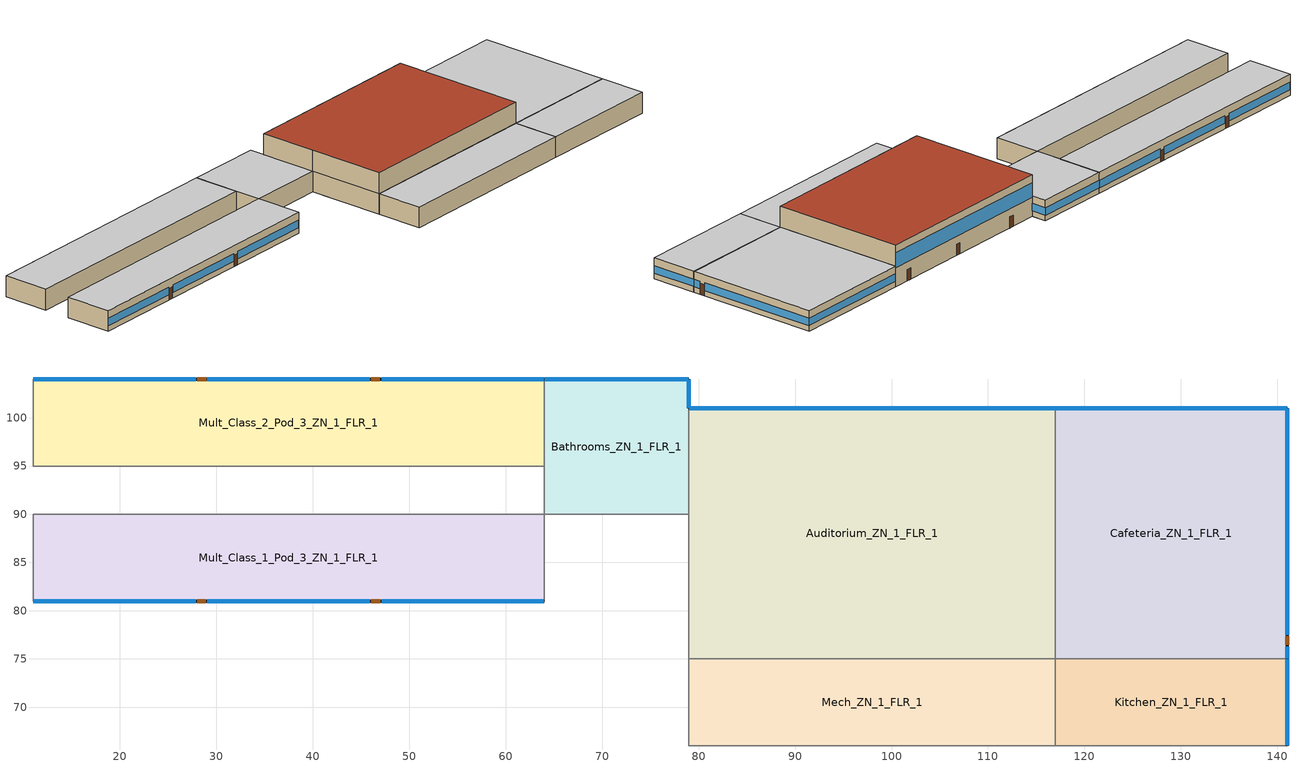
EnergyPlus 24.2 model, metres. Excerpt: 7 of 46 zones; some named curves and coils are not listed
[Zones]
Mult_Class_1_Pod_3_ZN_1_FLR_1
 floor ground (Mult_Class_1_Pod_3_ZN_1_FLR_1_Floor_Ffactor): 11,90 64,90 64,81 11,81 z0
 wall outside (nonres_ext_wall_grd): 11,81 64,81 z0:4
 wall to Main_Corridor_ZN_1_FLR_1 (int_wall): 64,81 64,90 z0:4
 wall to Corridor_Pod_3_ZN_1_FLR_1 (int_wall): 64,90 11,90 z0:4
 wall to Corner_Class_1_Pod_3_ZN_1_FLR_1 (int_wall): 11,90 11,81 z0:4
 window (NonresWindow_U_0.369_SHGC_0.357): 11.05,81 27.87,81 / 29.09,81 45.91,81 / 47.13,81 63.95,81 z1.03:2.5
 door (Swinging Door_con): 28.01,81 28.93,81 / 46.08,81 47,81 z0:2.13
 ceiling to Mult_Class_1_Pod_3_ZN_1_FLR_2 (int_slab_ceiling): 11,81 64,81 64,90 11,90 z4
Mult_Class_2_Pod_3_ZN_1_FLR_1
 floor ground (Mult_Class_2_Pod_3_ZN_1_FLR_1_Floor_Ffactor): 11,104 64,104 64,95 11,95 z0
 wall outside (nonres_ext_wall_grd): 64,104 11,104 z0:4
 wall to Corridor_Pod_3_ZN_1_FLR_1 (int_wall): 11,95 64,95 z0:4
 wall to Bathrooms_ZN_1_FLR_1 (int_wall): 64,95 64,104 z0:4
 wall to Corner_Class_2_Pod_3_ZN_1_FLR_1 (int_wall): 11,104 11,95 z0:4
 window (NonresWindow_U_0.369_SHGC_0.357): 63.95,104 47.13,104 / 27.87,104 11.05,104 / 45.91,104 29.09,104 z1.03:2.5
 door (Swinging Door_con): 46.96,104 46.05,104 / 28.94,104 28.02,104 z0:2.13
 ceiling to Mult_Class_2_Pod_3_ZN_1_FLR_2 (int_slab_ceiling): 11,95 64,95 64,104 11,104 z4
Bathrooms_ZN_1_FLR_1
 floor ground (Bathrooms_ZN_1_FLR_1_Floor_Ffactor): 64,104 79,104 79,90 64,90 z0
 wall outside (nonres_ext_wall_grd): 79,101 79,104 64,104 z0:4
 wall to Main_Corridor_ZN_1_FLR_1 (int_wall): 64,90 79,90 z0:4
 wall to Auditorium_ZN_1_FLR_1 (int_wall): 79,90 79,101 z0:4
 wall to Corridor_Pod_3_ZN_1_FLR_1 (int_wall): 64,95 64,90 z0:4
 window (NonresWindow_U_0.369_SHGC_0.357): 79,101.05 79,103.95 z1.1:2.55; 78.95,104 64.05,104 z1.1:2.51
 ceiling to Bathrooms_ZN_1_FLR_2 (int_slab_ceiling): 64,90 79,90 79,104 64,104 z4
Auditorium_ZN_1_FLR_1
 floor ground (Auditorium_ZN_1_FLR_1_Floor_Ffactor): 79,101 117,101 117,75 79,75 z0
 wall outside (nonres_ext_wall_grd): 117,101 79,101 z0:8
 wall to Mech_ZN_1_FLR_1 (int_wall): 79,75 117,75 z0:4
 wall to Cafeteria_ZN_1_FLR_1 (int_wall): 117,75 117,101 z0:4
 wall to Main_Corridor_ZN_1_FLR_1 (int_wall): 79,90 79,75 z0:4
 wall to Mech_ZN_1_FLR_2 (int_wall): 79,75 117,75 z4:8
 wall to LIBRARY_MEDIA_CENTER_ZN_1_FLR_2 (int_wall): 117,75 117,101 z4:8
 wall to Main_Corridor_ZN_1_FLR_2 (int_wall): 79,90 79,75 z4:8
 wall to Bathrooms_ZN_1_FLR_2 (int_wall): 79,101 79,90 z4:8
 window (NonresWindow_U_0.369_SHGC_0.357): 116.95,101 79.05,101 z3.7:6.5
 door (Swinging Door_con): 113.7,101 112.78,101 / 100,101 99.09,101 / 85.25,101 84.33,101 z0:2.13
 roof outside (nonres_roof): 79,75 117,75 117,101 79,101 z8
Kitchen_ZN_1_FLR_1
 floor ground (Kitchen_ZN_1_FLR_1_Floor_Ffactor): 117,75 141,75 141,66 117,66 z0
 wall outside (nonres_ext_wall_grd): 141,66 141,75 z0:4
 wall to Aux_Gym_ZN_1_FLR_1 (int_wall): 117,66 141,66 z0:4
 wall to Cafeteria_ZN_1_FLR_1 (int_wall): 141,75 117,75 z0:4
 wall to Mech_ZN_1_FLR_1 (int_wall): 117,75 117,66 z0:4
 window (NonresWindow_U_0.369_SHGC_0.357): 141,66.05 141,74.95 z1.1:2.52
 ceiling to LIBRARY_MEDIA_CENTER_ZN_1_FLR_2 (int_slab_ceiling): 117,66 141,66 141,75 117,75 z4
Cafeteria_ZN_1_FLR_1
 floor ground (Cafeteria_ZN_1_FLR_1_Floor_Ffactor): 117,101 141,101 141,75 117,75 z0
 wall outside (nonres_ext_wall_grd): 141,75 141,101 117,101 z0:4
 window (NonresWindow_U_0.369_SHGC_0.357): 141,77.49 141,100.95 / 141,75.05 141,76.27 z1.03:2.51; 140.95,101 117.05,101 z1.1:2.51
 door (Swinging Door_con): 141,76.45 141,77.36 z0:2.13
 ceiling to LIBRARY_MEDIA_CENTER_ZN_1_FLR_2 (int_slab_ceiling): 117,75 141,75 141,101 117,101 z4
Mech_ZN_1_FLR_1
 floor adiabatic (Mech_ZN_1_FLR_1_Floor_Ffactor): 79,75 117,75 117,66 79,66 z0
 wall to Gym_ZN_1_FLR_1 (int_wall): 79,66 117,66 z0:4
 wall to Main_Corridor_ZN_1_FLR_1 (int_wall): 79,75 79,66 z0:4
 ceiling to Mech_ZN_1_FLR_2 (int_slab_ceiling): 79,66 117,66 117,75 79,75 z4
[Building]
SchoolSecondary: North Axis=0; Terrain=City; Loads Convergence Tolerance Value=0.04; Temperature Convergence Tolerance Value=0.2; Solar Distribution=FullInteriorAndExterior; Maximum Number of Warmup Days=25; Minimum Number of Warmup Days=6
[Site:Location]
New.York-John.F.Kennedy.Intl.AP_NY_USA WMO=744860: Latitude=40.66; Longitude=-73.8; Time Zone=-5; Elevation=7
[SizingPeriod:DesignDay] Day of Month=21; DryBulb Temperature Range Modifier Type=DefaultMultipliers; Humidity Condition Type=Wetbulb; Barometric Pressure=101241; Rain Indicator=No; Snow Indicator=No; Daylight Saving Time Indicator=No
Name | Month | Day Type | Maximum DryBulb Temperature | Daily DryBulb Temperature Range | Wetbulb or DewPoint at Maximum DryBulb | Wind Speed | Wind Direction | Solar Model Indicator | Sky Clearness | ASHRAE Clear Sky Optical Depth for Beam Irradiance taub | ASHRAE Clear Sky Optical Depth for Diffuse Irradiance taud
New.York-John.F.Kennedy.Intl.AP_NY_USA Ann Htg 99.6% Condns DB | 1 | WinterDesignDay | -10.7 | 0 | -10.7 | 7.5 | 320 | ASHRAEClearSky | 0
New.York-John.F.Kennedy.Intl.AP_NY_USA Ann Clg .4% Condns DB=>MWB | 7 | SummerDesignDay | 32.1 | 7.4 | 23.1 | 5.6 | 230 | ASHRAETau |  | 0.541 | 1.8
[Site:GroundTemperature:FCfactorMethod]
January Ground Temperature=14; February Ground Temperature=7.3; March Ground Temperature=3.3; April Ground Temperature=1.2; May Ground Temperature=-0.2; June Ground Temperature=5.6; July Ground Temperature=10.9; August Ground Temperature=16.1; September Ground Temperature=21.7; October Ground Temperature=25; November Ground Temperature=24.8; December Ground Temperature=19.9
[Site:WaterMainsTemperature]
Calculation Method=CORRELATION; Annual Average Outdoor Air Temperature=12.4667; Maximum Difference In Monthly Average Outdoor Air Temperatures=25.2
[Material]
Name | Roughness | Thickness | Conductivity | Density | Specific Heat | Thermal Absorptance | Solar Absorptance | Visible Absorptance
Std Wood 6inch | MediumSmooth | 0.15 | 0.12 | 540 | 1210 | 0.9 | 0.7 | 0.7
F07 25mm stucco | Smooth | 0.0254 | 0.72 | 1856 | 840 | 0.9 | 0.7 | 0.7
F08 Metal surface | Smooth | 0.0008 | 45.28 | 7824 | 500
F13 Built-up roofing | Rough | 0.0095 | 0.16 | 1120 | 1460 | 0.9 | 0.77
G01 13mm gypsum board | Smooth | 0.0127 | 0.16 | 800 | 1090 | 0.9 | 0.7 | 0.5
G01 16mm gypsum board | MediumSmooth | 0.0159 | 0.16 | 800 | 1090
100mm Normalweight concrete floor | MediumRough | 0.1016 | 2.31 | 2322 | 832
[Material:NoMass] Thermal Absorptance=0.9; Solar Absorptance=0.7
Name | Roughness | Thermal Resistance | Visible Absorptance
Opaque Door panel_con | MediumRough | 0.475973 | 0.7
CP02 CARPET PAD | VeryRough | 0.21648 | 0.8
Nonres_Roof_Insulation | MediumSmooth | 5.30668 | 0.7
Nonres_Exterior_Wall_Insulation_grd | MediumSmooth | 1.34659 | 0.7
[WindowMaterial:SimpleGlazingSystem]
Nonres Window Glazing Layer: UFactor=2.09528; Solar Heat Gain Coefficient=0.357; Visible Transmittance=0.3927
[Construction]
Swinging Door_con: Opaque Door panel_con
InteriorFurnishings: Std Wood 6inch
int_wall: G01 13mm gypsum board, G01 13mm gypsum board
int_slab_ceiling: CP02 CARPET PAD, 100mm Normalweight concrete floor
nonres_roof: F13 Built-up roofing, Nonres_Roof_Insulation, F08 Metal surface
nonres_ext_wall_grd: F07 25mm stucco, G01 16mm gypsum board, Nonres_Exterior_Wall_Insulation_grd, G01 16mm gypsum board
NonresWindow_U_0.369_SHGC_0.357: Nonres Window Glazing Layer
[Construction:FfactorGroundFloor] FFactor=0.90012
Name | Area | PerimeterExposed
Mult_Class_1_Pod_3_ZN_1_FLR_1_Floor_Ffactor; Mult_Class_2_Pod_3_ZN_1_FLR_1_Floor_Ffactor | 477 | 53
Bathrooms_ZN_1_FLR_1_Floor_Ffactor | 210 | 18
Auditorium_ZN_1_FLR_1_Floor_Ffactor | 988 | 38
Kitchen_ZN_1_FLR_1_Floor_Ffactor | 216 | 9
Cafeteria_ZN_1_FLR_1_Floor_Ffactor | 624 | 50
Mech_ZN_1_FLR_1_Floor_Ffactor | 342 | 0
[Zone] Type=1; Multiplier=1; Ceiling Height=4; Floor Area=autocalculate; Part of Total Floor Area=Yes
Name | Volume
Mult_Class_1_Pod_3_ZN_1_FLR_1; Mult_Class_2_Pod_3_ZN_1_FLR_1 | 1908
Bathrooms_ZN_1_FLR_1 | 840
Auditorium_ZN_1_FLR_1 | 7904
Kitchen_ZN_1_FLR_1 | 864
Cafeteria_ZN_1_FLR_1 | 2496
Mech_ZN_1_FLR_1 | 1368
[InternalMass] Construction=InteriorFurnishings
Name | Zone or ZoneList | Surface Area
Mult_Class_1_Pod_3_ZN_1_FLR_1_InternalMass_1 | Mult_Class_1_Pod_3_ZN_1_FLR_1 | 954
Mult_Class_2_Pod_3_ZN_1_FLR_1_InternalMass_1 | Mult_Class_2_Pod_3_ZN_1_FLR_1 | 954
Bathrooms_ZN_1_FLR_1_InternalMass_1 | Bathrooms_ZN_1_FLR_1 | 420
Auditorium_ZN_1_FLR_1_InternalMass_1 | Auditorium_ZN_1_FLR_1 | 1976
Kitchen_ZN_1_FLR_1_InternalMass_1 | Kitchen_ZN_1_FLR_1 | 432
Cafeteria_ZN_1_FLR_1_InternalMass_1 | Cafeteria_ZN_1_FLR_1 | 1248
Mech_ZN_1_FLR_1_InternalMass_1 | Mech_ZN_1_FLR_1 | 684
[People] Fraction Radiant=0.3; Sensible Heat Fraction=AUTOCALCULATE; Activity Level Schedule=ACTIVITY_SCH; Enable ASHRAE 55 Comfort Warnings=No; Mean Radiant Temperature Calculation Type=EnclosureAveraged; Work Efficiency Schedule=WORK_EFF_SCH; Clothing Insulation Calculation Method=ClothingInsulationSchedule; Clothing Insulation Schedule=CLOTHING_SCH; Air Velocity Schedule=AIR_VELO_SCH; Thermal Comfort Model 1 Type=FANGER
Name | Zone or ZoneList or Space or SpaceList | Number of People Schedule | Number of People Calculation Method | Floor Area per Person | Number of People
Mult_Class_1_Pod_3_ZN_1_FLR_1 | Mult_Class_1_Pod_3_ZN_1_FLR_1 | BLDG_OCC_SCH | Area/Person | 2.654
Mult_Class_2_Pod_3_ZN_1_FLR_1 | Mult_Class_2_Pod_3_ZN_1_FLR_1 | BLDG_OCC_SCH | Area/Person | 2.654
Bathrooms_ZN_1_FLR_1 | Bathrooms_ZN_1_FLR_1 | BLDG_OCC_SCH | People |  | 11.304
Auditorium_ZN_1_FLR_1 | Auditorium_ZN_1_FLR_1 | BLDG_OCC_SCH_Auditorium | Area/Person | 0.619
Kitchen_ZN_1_FLR_1 | Kitchen_ZN_1_FLR_1 | BLDG_OCC_SCH | People |  | 46.504
Cafeteria_ZN_1_FLR_1 | Cafeteria_ZN_1_FLR_1 | BLDG_OCC_SCH_Cafeteria | Area/Person | 0.929
Mech_ZN_1_FLR_1 | Mech_ZN_1_FLR_1 | BLDG_OCC_SCH | People |  | 5.552
[Lights] Design Level Calculation Method=Watts/Area; Return Air Fraction=0; Fraction Radiant=0.37; Fraction Visible=0.2; Fraction Replaceable=1; EndUse Subcategory=LightsWired; Return Air Fraction Calculated from Plenum Temperature=No
Name | Zone or ZoneList or Space or SpaceList | Schedule | Watts per Floor Area
Mult_Class_1_Pod_3_ZN_1_FLR_1_Lights | Mult_Class_1_Pod_3_ZN_1_FLR_1 | ltg_sch_classroom | 7.42257
Mult_Class_2_Pod_3_ZN_1_FLR_1_Lights | Mult_Class_2_Pod_3_ZN_1_FLR_1 | ltg_sch_classroom | 7.42257
Bathrooms_ZN_1_FLR_1_Lights | Bathrooms_ZN_1_FLR_1 | ltg_sch_bath | 7.168761
Auditorium_ZN_1_FLR_1_Lights | Auditorium_ZN_1_FLR_1 | ltg_sch_auditorium | 5.521878
Kitchen_ZN_1_FLR_1_Lights | Kitchen_ZN_1_FLR_1 | ltg_sch_kitchen | 11.5281
Cafeteria_ZN_1_FLR_1_Lights | Cafeteria_ZN_1_FLR_1 | ltg_sch_cafeteria | 3.4875
Mech_ZN_1_FLR_1_Lights | Mech_ZN_1_FLR_1 | ltg_sch_mechanical | 6.878133
[ElectricEquipment] Design Level Calculation Method=EquipmentLevel
Name | Zone or ZoneList or Space or SpaceList | Schedule | Design Level | Fraction Latent | Fraction Radiant | Fraction Lost | EndUse Subcategory
Mult_Class_1_Pod_3_ZN_1_FLR_1_PlugMisc_Equip | Mult_Class_1_Pod_3_ZN_1_FLR_1 | BLDG_EQUIP_SCH | 4770 | 0 | 0.5 | 0 | MiscPlug
Mult_Class_2_Pod_3_ZN_1_FLR_1_PlugMisc_Equip | Mult_Class_2_Pod_3_ZN_1_FLR_1 | BLDG_EQUIP_SCH | 4770 | 0 | 0.5 | 0 | MiscPlug
Bathrooms_ZN_1_FLR_1_PlugMisc_Equip | Bathrooms_ZN_1_FLR_1 | BLDG_EQUIP_SCH | 840 | 0 | 0.5 | 0 | MiscPlug
Auditorium_ZN_1_FLR_1_PlugMisc_Equip | Auditorium_ZN_1_FLR_1 | BLDG_EQUIP_SCH | 4940 | 0 | 0.5 | 0 | MiscPlug
Kitchen_ZN_1_FLR_1_MiscElec_Equip | Kitchen_ZN_1_FLR_1 | KITCHEN_ELEC_EQUIP_SCH | 47995.2 | 0.25 | 0.3 | 0.2 | Cooking
Kitchen_ZN_1_FLR_1_Reach-in-Freezer | Kitchen_ZN_1_FLR_1 | Always_on | 555 | 0 | 0.25 | 0 | ReachInFreezer
Kitchen_ZN_1_FLR_1_Reach-in-Refrigerator | Kitchen_ZN_1_FLR_1 | Always_on | 313.3 | 0 | 0.25 | 0 | ReachInRefrigerator
Cafeteria_ZN_1_FLR_1_PlugMisc_Equip | Cafeteria_ZN_1_FLR_1 | KITCHEN_ELEC_EQUIP_SCH | 48004.32 | 0 | 0.5 | 0 | Cooking
Mech_ZN_1_FLR_1_PlugMisc_Equip | Mech_ZN_1_FLR_1 | BLDG_EQUIP_SCH | 1368 | 0 | 0.5 | 0 | MiscPlug
Mech_ZN_1_FLR_1_Elevators_Equip | Mech_ZN_1_FLR_1 | BLDG_ELEVATORS | 11793.19 | 0 | 0.5 | 0 | ElevatorLift
Mech_ZN_1_FLR_1_Elevators_Lights_Fan | Mech_ZN_1_FLR_1 | ELEV_LIGHT_FAN_SCH_ADD_DF | 105.31 | 0 | 0.5 | 0 | ElevatorLightsFan
[GasEquipment]
Kitchen_ZN_1_FLR_1_MiscGas_Equip: Zone or ZoneList or Space or SpaceList=Kitchen_ZN_1_FLR_1; Schedule=KITCHEN_GAS_EQUIP_SCH; Design Level Calculation Method=EquipmentLevel; Design Level=362577.6; Fraction Latent=0.1; Fraction Radiant=0.2; Fraction Lost=0.7; EndUse Subcategory=Cooking
[Daylighting:Controls] Daylighting Method=SplitFlux; Availability Schedule=DaylightAvailSch; Lighting Control Type=Continuousoff; Minimum Input Power Fraction for Continuous or ContinuousOff Dimming Control=0.2; Minimum Light Output Fraction for Continuous or ContinuousOff Dimming Control=0.2; Number of Stepped Control Steps=3; Probability Lighting will be Reset When Needed in Manual Stepped Control=1; Maximum Allowable Discomfort Glare Index=22
Name | Zone or Space | Glare Calculation Daylighting Reference Point | Glare Calculation Azimuth Angle of View Direction Clockwise from Zone yAxis | Daylighting Reference Point 1 | Fraction of Lights Controlled by Reference Point 1 | Illuminance Setpoint at Reference Point 1 | Daylighting Reference Point 2 | Fraction of Lights Controlled by Reference Point 2 | Illuminance Setpoint at Reference Point 2
Mult_Class_1_Pod_3_ZN_1_FLR_1_DaylCtrl | Mult_Class_1_Pod_3_ZN_1_FLR_1 | Mult_Class_1_Pod_3_ZN_1_FLR_1_DaylRefPt1 | 180 | Mult_Class_1_Pod_3_ZN_1_FLR_1_DaylRefPt1 | 0.28 | 377 | Mult_Class_1_Pod_3_ZN_1_FLR_1_DaylRefPt2 | 0.28 | 377
Mult_Class_2_Pod_3_ZN_1_FLR_1_DaylCtrl | Mult_Class_2_Pod_3_ZN_1_FLR_1 | Mult_Class_2_Pod_3_ZN_1_FLR_1_DaylRefPt1 | 0 | Mult_Class_2_Pod_3_ZN_1_FLR_1_DaylRefPt1 | 0.28 | 377 | Mult_Class_2_Pod_3_ZN_1_FLR_1_DaylRefPt2 | 0.28 | 377
Cafeteria_ZN_1_FLR_1_DaylCtrl | Cafeteria_ZN_1_FLR_1 | Cafeteria_ZN_1_FLR_1_DaylRefPt1 | 0 | Cafeteria_ZN_1_FLR_1_DaylRefPt1 | 0.21 | 215 | Cafeteria_ZN_1_FLR_1_DaylRefPt2 | 0.15 | 215
Auditorium_ZN_1_FLR_1_DaylCtrl | Auditorium_ZN_1_FLR_1 | Auditorium_ZN_1_FLR_1_DaylRefPt1 | 0 | Auditorium_ZN_1_FLR_1_DaylRefPt1 | 0.125 | 538 | Auditorium_ZN_1_FLR_1_DaylRefPt2 | 0.125 | 538
[ZoneInfiltration:DesignFlowRate] Schedule=INFIL_SCH_PNNL; Design Flow Rate Calculation Method=Flow/ExteriorWallArea; Flow Rate per Exterior Surface Area=0.000569572; Constant Term Coefficient=0; Temperature Term Coefficient=0; Velocity Term Coefficient=0.224; Velocity Squared Term Coefficient=0
Name | Zone or ZoneList or Space or SpaceList
Mult_Class_1_Pod_3_ZN_1_FLR_1_Infiltration | Mult_Class_1_Pod_3_ZN_1_FLR_1
Mult_Class_2_Pod_3_ZN_1_FLR_1_Infiltration | Mult_Class_2_Pod_3_ZN_1_FLR_1
Bathrooms_ZN_1_FLR_1_Infiltration | Bathrooms_ZN_1_FLR_1
Auditorium_ZN_1_FLR_1_Infiltration | Auditorium_ZN_1_FLR_1
Kitchen_ZN_1_FLR_1_Infiltration | Kitchen_ZN_1_FLR_1
Cafeteria_ZN_1_FLR_1_Infiltration | Cafeteria_ZN_1_FLR_1
[Exterior:Lights] Control Option=AstronomicalClock; EndUse Subcategory=General
Name | Schedule | Design Level
Exterior_Lights_a | Exterior_lighting_schedule_a | 453.7
Exterior_Lights_b | Exterior_lighting_schedule_b_2016 | 2195.85
Exterior_Lights_c | Exterior_lighting_schedule_c_2016 | 2015.29
[DesignSpecification:OutdoorAir]
Name | Outdoor Air Method | Outdoor Air Flow per Person | Outdoor Air Flow per Zone Floor Area | Outdoor Air Flow per Zone
SZ DSOA Mult_Class_1_Pod_3_ZN_1_FLR_1; SZ DSOA Mult_Class_2_Pod_3_ZN_1_FLR_1 | Sum | 0.00471947 | 0.000609599
SZ DSOA Bathrooms_ZN_1_FLR_1; SZ DSOA Mech_ZN_1_FLR_1 | Flow/Area |  | 0
SZ DSOA Auditorium_ZN_1_FLR_1 | Sum | 0.00235974 | 0.0003048
SZ DSOA Kitchen_ZN_1_FLR_1 | Maximum |  | 0.00117856 | 0.25438
SZ DSOA Cafeteria_ZN_1_FLR_1 | Sum | 0.00353961 | 0.000914399
[DesignSpecification:ZoneAirDistribution] Zone Air Distribution Effectiveness in Cooling Mode=1; Zone Air Distribution Effectiveness in Heating Mode=1
Name | Minimum Zone Ventilation Efficiency
VAV_Zone_AirDistribution | 0.6
CM DSZAD Building
[Sizing:Zone] Zone Cooling Design Supply Air Temperature Input Method=SupplyAirTemperature; Zone Cooling Design Supply Air Temperature=12.8; Zone Heating Design Supply Air Temperature Input Method=SupplyAirTemperature; Zone Heating Design Supply Air Temperature=40; Zone Cooling Design Supply Air Humidity Ratio=0.0085; Zone Heating Design Supply Air Humidity Ratio=0.008; Cooling Design Air Flow Rate=0; Cooling Minimum Air Flow Fraction=0; Heating Design Air Flow Method=DesignDay; Heating Design Air Flow Rate=0; Zone Load Sizing Method=Sensible Load Only No Latent Load; Zone Latent Cooling Design Supply Air Humidity Ratio Input Method=HumidityRatioDifference; Zone Cooling Design Supply Air Humidity Ratio Difference=0.005; Zone Latent Heating Design Supply Air Humidity Ratio Input Method=HumidityRatioDifference; Zone Humidification Design Supply Air Humidity Ratio Difference=0.005
Name | Design Specification Outdoor Air Object | Cooling Design Air Flow Method | Design Specification Zone Air Distribution Object | Cooling Minimum Air Flow
Mult_Class_1_Pod_3_ZN_1_FLR_1 | SZ DSOA Mult_Class_1_Pod_3_ZN_1_FLR_1 | DesignDay | VAV_Zone_AirDistribution
Mult_Class_2_Pod_3_ZN_1_FLR_1 | SZ DSOA Mult_Class_2_Pod_3_ZN_1_FLR_1 | DesignDay | VAV_Zone_AirDistribution
Bathrooms_ZN_1_FLR_1 | SZ DSOA Bathrooms_ZN_1_FLR_1 | DesignDayWithLimit | VAV_Zone_AirDistribution | 0
Mech_ZN_1_FLR_1 | SZ DSOA Mech_ZN_1_FLR_1 | DesignDay | VAV_Zone_AirDistribution
Auditorium_ZN_1_FLR_1 | SZ DSOA Auditorium_ZN_1_FLR_1 | DesignDay
Kitchen_ZN_1_FLR_1 | SZ DSOA Kitchen_ZN_1_FLR_1 | DesignDayWithLimit |  | 0.25438
Cafeteria_ZN_1_FLR_1 | SZ DSOA Cafeteria_ZN_1_FLR_1 | DesignDay
[ZoneControl:Thermostat] Control Type Schedule=Dual Zone Control Type Sched
Name | Zone or ZoneList | Control 1
Mult_Class_1_Pod_3_ZN_1_FLR_1 Thermostat | Mult_Class_1_Pod_3_ZN_1_FLR_1 | Mult_Class_1_Pod_3_ZN_1_FLR_1 Dual SP Control
Mult_Class_2_Pod_3_ZN_1_FLR_1 Thermostat | Mult_Class_2_Pod_3_ZN_1_FLR_1 | Mult_Class_2_Pod_3_ZN_1_FLR_1 Dual SP Control
Bathrooms_ZN_1_FLR_1 Thermostat | Bathrooms_ZN_1_FLR_1 | Bathrooms_ZN_1_FLR_1 Dual SP Control
Mech_ZN_1_FLR_1 Thermostat | Mech_ZN_1_FLR_1 | Mech_ZN_1_FLR_1 Dual SP Control
Auditorium_ZN_1_FLR_1 Thermostat | Auditorium_ZN_1_FLR_1 | Auditorium_ZN_1_FLR_1 Dual SP Control
Kitchen_ZN_1_FLR_1 Thermostat | Kitchen_ZN_1_FLR_1 | Kitchen_ZN_1_FLR_1 Dual SP Control
Cafeteria_ZN_1_FLR_1 Thermostat | Cafeteria_ZN_1_FLR_1 | Cafeteria_ZN_1_FLR_1 Dual SP Control
[ThermostatSetpoint:DualSetpoint]
Name | Heating Setpoint Temperature Schedule | Cooling Setpoint Temperature Schedule
Mult_Class_1_Pod_3_ZN_1_FLR_1 Dual SP Control; Mult_Class_2_Pod_3_ZN_1_FLR_1 Dual SP Control; Auditorium_ZN_1_FLR_1 Dual SP Control; Kitchen_ZN_1_FLR_1 Dual SP Control; Cafeteria_ZN_1_FLR_1 Dual SP Control | HTGSETP_SCH_YES_OPTIMUM | CLGSETP_SCH_YES_OPTIMUM
Bathrooms_ZN_1_FLR_1 Dual SP Control; Mech_ZN_1_FLR_1 Dual SP Control | HTGSETP_SCH_Setback | CLGSETP_SCH_setup
[ZONEHVAC:TERMINALUNIT:VARIABLEREFRIGERANTFLOW] Terminal Unit Availability Schedule=Always On Discrete hvac_library; Cooling Supply Air Flow Rate=Autosize; No Cooling Supply Air Flow Rate=Autosize; Heating Supply Air Flow Rate=Autosize; No Heating Supply Air Flow Rate=Autosize; Cooling Outdoor Air Flow Rate=0; Heating Outdoor Air Flow Rate=0; No Load Outdoor Air Flow Rate=0; Supply Air Fan Operating Mode Schedule=Always On Discrete hvac_library; Supply Air Fan Placement=BlowThrough; Zone Terminal Unit On Parasitic Electric Energy Use=30; Zone Terminal Unit Off Parasitic Electric Energy Use=20; Rated Heating Capacity Sizing Ratio=1; Maximum Supply Air Temperature from Supplemental Heater=Autosize; Maximum Outdoor DryBulb Temperature for Supplemental Heater Operation=21
Name | Supply Air Fan Object | Outside Air Mixer Object | Cooling Coil Object | Heating Coil Object
Mech_ZN_1_FLR_1 VRF Terminal | Mech_ZN_1_FLR_1 VRF Terminal Fan OnOff | Mech_ZN_1_FLR_1 VRF Terminal OA Mixer | Mech_ZN_1_FLR_1 VRF Terminal Cooling Coil | Mech_ZN_1_FLR_1 VRF Terminal Heating Coil
Corner_Class_1_Pod_1_ZN_1_FLR_2 VRF Terminal | Corner_Class_1_Pod_1_ZN_1_FLR_2 VRF Terminal Fan OnOff | Corner_Class_1_Pod_1_ZN_1_FLR_2 VRF Terminal OA Mixer | Corner_Class_1_Pod_1_ZN_1_FLR_2 VRF Terminal Cooling Coil | Corner_Class_1_Pod_1_ZN_1_FLR_2 VRF Terminal Heating Coil
Mult_Class_1_Pod_1_ZN_1_FLR_2 VRF Terminal | Mult_Class_1_Pod_1_ZN_1_FLR_2 VRF Terminal Fan OnOff | Mult_Class_1_Pod_1_ZN_1_FLR_2 VRF Terminal OA Mixer | Mult_Class_1_Pod_1_ZN_1_FLR_2 VRF Terminal Cooling Coil | Mult_Class_1_Pod_1_ZN_1_FLR_2 VRF Terminal Heating Coil
Corridor_Pod_1_ZN_1_FLR_2 VRF Terminal | Corridor_Pod_1_ZN_1_FLR_2 VRF Terminal Fan OnOff | Corridor_Pod_1_ZN_1_FLR_2 VRF Terminal OA Mixer | Corridor_Pod_1_ZN_1_FLR_2 VRF Terminal Cooling Coil | Corridor_Pod_1_ZN_1_FLR_2 VRF Terminal Heating Coil
Corner_Class_2_Pod_1_ZN_1_FLR_2 VRF Terminal | Corner_Class_2_Pod_1_ZN_1_FLR_2 VRF Terminal Fan OnOff | Corner_Class_2_Pod_1_ZN_1_FLR_2 VRF Terminal OA Mixer | Corner_Class_2_Pod_1_ZN_1_FLR_2 VRF Terminal Cooling Coil | Corner_Class_2_Pod_1_ZN_1_FLR_2 VRF Terminal Heating Coil
Mult_Class_2_Pod_1_ZN_1_FLR_2 VRF Terminal | Mult_Class_2_Pod_1_ZN_1_FLR_2 VRF Terminal Fan OnOff | Mult_Class_2_Pod_1_ZN_1_FLR_2 VRF Terminal OA Mixer | Mult_Class_2_Pod_1_ZN_1_FLR_2 VRF Terminal Cooling Coil | Mult_Class_2_Pod_1_ZN_1_FLR_2 VRF Terminal Heating Coil
Corner_Class_1_Pod_2_ZN_1_FLR_2 VRF Terminal | Corner_Class_1_Pod_2_ZN_1_FLR_2 VRF Terminal Fan OnOff | Corner_Class_1_Pod_2_ZN_1_FLR_2 VRF Terminal OA Mixer | Corner_Class_1_Pod_2_ZN_1_FLR_2 VRF Terminal Cooling Coil | Corner_Class_1_Pod_2_ZN_1_FLR_2 VRF Terminal Heating Coil
Mult_Class_1_Pod_2_ZN_1_FLR_2 VRF Terminal | Mult_Class_1_Pod_2_ZN_1_FLR_2 VRF Terminal Fan OnOff | Mult_Class_1_Pod_2_ZN_1_FLR_2 VRF Terminal OA Mixer | Mult_Class_1_Pod_2_ZN_1_FLR_2 VRF Terminal Cooling Coil | Mult_Class_1_Pod_2_ZN_1_FLR_2 VRF Terminal Heating Coil
Corridor_Pod_2_ZN_1_FLR_2 VRF Terminal | Corridor_Pod_2_ZN_1_FLR_2 VRF Terminal Fan OnOff | Corridor_Pod_2_ZN_1_FLR_2 VRF Terminal OA Mixer | Corridor_Pod_2_ZN_1_FLR_2 VRF Terminal Cooling Coil | Corridor_Pod_2_ZN_1_FLR_2 VRF Terminal Heating Coil
Corner_Class_2_Pod_2_ZN_1_FLR_2 VRF Terminal | Corner_Class_2_Pod_2_ZN_1_FLR_2 VRF Terminal Fan OnOff | Corner_Class_2_Pod_2_ZN_1_FLR_2 VRF Terminal OA Mixer | Corner_Class_2_Pod_2_ZN_1_FLR_2 VRF Terminal Cooling Coil | Corner_Class_2_Pod_2_ZN_1_FLR_2 VRF Terminal Heating Coil
Mult_Class_2_Pod_2_ZN_1_FLR_2 VRF Terminal | Mult_Class_2_Pod_2_ZN_1_FLR_2 VRF Terminal Fan OnOff | Mult_Class_2_Pod_2_ZN_1_FLR_2 VRF Terminal OA Mixer | Mult_Class_2_Pod_2_ZN_1_FLR_2 VRF Terminal Cooling Coil | Mult_Class_2_Pod_2_ZN_1_FLR_2 VRF Terminal Heating Coil
Corner_Class_1_Pod_3_ZN_1_FLR_2 VRF Terminal | Corner_Class_1_Pod_3_ZN_1_FLR_2 VRF Terminal Fan OnOff | Corner_Class_1_Pod_3_ZN_1_FLR_2 VRF Terminal OA Mixer | Corner_Class_1_Pod_3_ZN_1_FLR_2 VRF Terminal Cooling Coil | Corner_Class_1_Pod_3_ZN_1_FLR_2 VRF Terminal Heating Coil
Mult_Class_1_Pod_3_ZN_1_FLR_2 VRF Terminal | Mult_Class_1_Pod_3_ZN_1_FLR_2 VRF Terminal Fan OnOff | Mult_Class_1_Pod_3_ZN_1_FLR_2 VRF Terminal OA Mixer | Mult_Class_1_Pod_3_ZN_1_FLR_2 VRF Terminal Cooling Coil | Mult_Class_1_Pod_3_ZN_1_FLR_2 VRF Terminal Heating Coil
Corridor_Pod_3_ZN_1_FLR_2 VRF Terminal | Corridor_Pod_3_ZN_1_FLR_2 VRF Terminal Fan OnOff | Corridor_Pod_3_ZN_1_FLR_2 VRF Terminal OA Mixer | Corridor_Pod_3_ZN_1_FLR_2 VRF Terminal Cooling Coil | Corridor_Pod_3_ZN_1_FLR_2 VRF Terminal Heating Coil
Corner_Class_2_Pod_3_ZN_1_FLR_2 VRF Terminal | Corner_Class_2_Pod_3_ZN_1_FLR_2 VRF Terminal Fan OnOff | Corner_Class_2_Pod_3_ZN_1_FLR_2 VRF Terminal OA Mixer | Corner_Class_2_Pod_3_ZN_1_FLR_2 VRF Terminal Cooling Coil | Corner_Class_2_Pod_3_ZN_1_FLR_2 VRF Terminal Heating Coil
Mult_Class_2_Pod_3_ZN_1_FLR_2 VRF Terminal | Mult_Class_2_Pod_3_ZN_1_FLR_2 VRF Terminal Fan OnOff | Mult_Class_2_Pod_3_ZN_1_FLR_2 VRF Terminal OA Mixer | Mult_Class_2_Pod_3_ZN_1_FLR_2 VRF Terminal Cooling Coil | Mult_Class_2_Pod_3_ZN_1_FLR_2 VRF Terminal Heating Coil
Main_Corridor_ZN_1_FLR_2 VRF Terminal | Main_Corridor_ZN_1_FLR_2 VRF Terminal Fan OnOff | Main_Corridor_ZN_1_FLR_2 VRF Terminal OA Mixer | Main_Corridor_ZN_1_FLR_2 VRF Terminal Cooling Coil | Main_Corridor_ZN_1_FLR_2 VRF Terminal Heating Coil
Lobby_ZN_1_FLR_2 VRF Terminal | Lobby_ZN_1_FLR_2 VRF Terminal Fan OnOff | Lobby_ZN_1_FLR_2 VRF Terminal OA Mixer | Lobby_ZN_1_FLR_2 VRF Terminal Cooling Coil | Lobby_ZN_1_FLR_2 VRF Terminal Heating Coil
Bathrooms_ZN_1_FLR_2 VRF Terminal | Bathrooms_ZN_1_FLR_2 VRF Terminal Fan OnOff | Bathrooms_ZN_1_FLR_2 VRF Terminal OA Mixer | Bathrooms_ZN_1_FLR_2 VRF Terminal Cooling Coil | Bathrooms_ZN_1_FLR_2 VRF Terminal Heating Coil
Offices_ZN_1_FLR_2 VRF Terminal | Offices_ZN_1_FLR_2 VRF Terminal Fan OnOff | Offices_ZN_1_FLR_2 VRF Terminal OA Mixer | Offices_ZN_1_FLR_2 VRF Terminal Cooling Coil | Offices_ZN_1_FLR_2 VRF Terminal Heating Coil
LIBRARY_MEDIA_CENTER_ZN_1_FLR_2 VRF Terminal | LIBRARY_MEDIA_CENTER_ZN_1_FLR_2 VRF Terminal Fan OnOff | LIBRARY_MEDIA_CENTER_ZN_1_FLR_2 VRF Terminal OA Mixer | LIBRARY_MEDIA_CENTER_ZN_1_FLR_2 VRF Terminal Cooling Coil | LIBRARY_MEDIA_CENTER_ZN_1_FLR_2 VRF Terminal Heating Coil
Mech_ZN_1_FLR_2 VRF Terminal | Mech_ZN_1_FLR_2 VRF Terminal Fan OnOff | Mech_ZN_1_FLR_2 VRF Terminal OA Mixer | Mech_ZN_1_FLR_2 VRF Terminal Cooling Coil | Mech_ZN_1_FLR_2 VRF Terminal Heating Coil
[Zone equipment]
Mult_Class_1_Pod_3_ZN_1_FLR_1: Mult_Class_1_Pod_3_ZN_1_FLR_1 VRF Terminal
Mult_Class_2_Pod_3_ZN_1_FLR_1: Mult_Class_2_Pod_3_ZN_1_FLR_1 VRF Terminal
Bathrooms_ZN_1_FLR_1: Bathrooms_ZN_1_FLR_1 VRF Terminal
Auditorium_ZN_1_FLR_1: Auditorium_ZN_1_FLR_1 VRF Terminal
Kitchen_ZN_1_FLR_1: Kitchen_ZN_1_FLR_1 VRF Terminal
Cafeteria_ZN_1_FLR_1: Cafeteria_ZN_1_FLR_1 VRF Terminal
Mech_ZN_1_FLR_1: Mech_ZN_1_FLR_1 VRF Terminal
[FAN:ONOFF] Availability Schedule=Always On Discrete hvac_library; Fan Total Efficiency=0.6; Pressure Rise=500; Maximum Flow Rate=Autosize; Motor Efficiency=0.93; Motor In Airstream Fraction=1; EndUse Subcategory=General
Name | Fan Power Ratio Function of Speed Ratio Curve | Fan Efficiency Ratio Function of Speed Ratio Curve
Corner_Class_1_Pod_1_ZN_1_FLR_1 VRF Terminal Fan OnOff | Corner_Class_1_Pod_1_ZN_1_FLR_1 VRF Terminal Fan OnOff Power Ratio Curve | Corner_Class_1_Pod_1_ZN_1_FLR_1 VRF Terminal Fan OnOff Efficiency Curve
Mult_Class_1_Pod_1_ZN_1_FLR_1 VRF Terminal Fan OnOff | Mult_Class_1_Pod_1_ZN_1_FLR_1 VRF Terminal Fan OnOff Power Ratio Curve | Mult_Class_1_Pod_1_ZN_1_FLR_1 VRF Terminal Fan OnOff Efficiency Curve
Corridor_Pod_1_ZN_1_FLR_1 VRF Terminal Fan OnOff | Corridor_Pod_1_ZN_1_FLR_1 VRF Terminal Fan OnOff Power Ratio Curve | Corridor_Pod_1_ZN_1_FLR_1 VRF Terminal Fan OnOff Efficiency Curve
Corner_Class_2_Pod_1_ZN_1_FLR_1 VRF Terminal Fan OnOff | Corner_Class_2_Pod_1_ZN_1_FLR_1 VRF Terminal Fan OnOff Power Ratio Curve | Corner_Class_2_Pod_1_ZN_1_FLR_1 VRF Terminal Fan OnOff Efficiency Curve
Mult_Class_2_Pod_1_ZN_1_FLR_1 VRF Terminal Fan OnOff | Mult_Class_2_Pod_1_ZN_1_FLR_1 VRF Terminal Fan OnOff Power Ratio Curve | Mult_Class_2_Pod_1_ZN_1_FLR_1 VRF Terminal Fan OnOff Efficiency Curve
Corner_Class_1_Pod_2_ZN_1_FLR_1 VRF Terminal Fan OnOff | Corner_Class_1_Pod_2_ZN_1_FLR_1 VRF Terminal Fan OnOff Power Ratio Curve | Corner_Class_1_Pod_2_ZN_1_FLR_1 VRF Terminal Fan OnOff Efficiency Curve
Mult_Class_1_Pod_2_ZN_1_FLR_1 VRF Terminal Fan OnOff | Mult_Class_1_Pod_2_ZN_1_FLR_1 VRF Terminal Fan OnOff Power Ratio Curve | Mult_Class_1_Pod_2_ZN_1_FLR_1 VRF Terminal Fan OnOff Efficiency Curve
Corridor_Pod_2_ZN_1_FLR_1 VRF Terminal Fan OnOff | Corridor_Pod_2_ZN_1_FLR_1 VRF Terminal Fan OnOff Power Ratio Curve | Corridor_Pod_2_ZN_1_FLR_1 VRF Terminal Fan OnOff Efficiency Curve
Corner_Class_2_Pod_2_ZN_1_FLR_1 VRF Terminal Fan OnOff | Corner_Class_2_Pod_2_ZN_1_FLR_1 VRF Terminal Fan OnOff Power Ratio Curve | Corner_Class_2_Pod_2_ZN_1_FLR_1 VRF Terminal Fan OnOff Efficiency Curve
Mult_Class_2_Pod_2_ZN_1_FLR_1 VRF Terminal Fan OnOff | Mult_Class_2_Pod_2_ZN_1_FLR_1 VRF Terminal Fan OnOff Power Ratio Curve | Mult_Class_2_Pod_2_ZN_1_FLR_1 VRF Terminal Fan OnOff Efficiency Curve
Corner_Class_1_Pod_3_ZN_1_FLR_1 VRF Terminal Fan OnOff | Corner_Class_1_Pod_3_ZN_1_FLR_1 VRF Terminal Fan OnOff Power Ratio Curve | Corner_Class_1_Pod_3_ZN_1_FLR_1 VRF Terminal Fan OnOff Efficiency Curve
Mult_Class_1_Pod_3_ZN_1_FLR_1 VRF Terminal Fan OnOff | Mult_Class_1_Pod_3_ZN_1_FLR_1 VRF Terminal Fan OnOff Power Ratio Curve | Mult_Class_1_Pod_3_ZN_1_FLR_1 VRF Terminal Fan OnOff Efficiency Curve
Corridor_Pod_3_ZN_1_FLR_1 VRF Terminal Fan OnOff | Corridor_Pod_3_ZN_1_FLR_1 VRF Terminal Fan OnOff Power Ratio Curve | Corridor_Pod_3_ZN_1_FLR_1 VRF Terminal Fan OnOff Efficiency Curve
Corner_Class_2_Pod_3_ZN_1_FLR_1 VRF Terminal Fan OnOff | Corner_Class_2_Pod_3_ZN_1_FLR_1 VRF Terminal Fan OnOff Power Ratio Curve | Corner_Class_2_Pod_3_ZN_1_FLR_1 VRF Terminal Fan OnOff Efficiency Curve
Mult_Class_2_Pod_3_ZN_1_FLR_1 VRF Terminal Fan OnOff | Mult_Class_2_Pod_3_ZN_1_FLR_1 VRF Terminal Fan OnOff Power Ratio Curve | Mult_Class_2_Pod_3_ZN_1_FLR_1 VRF Terminal Fan OnOff Efficiency Curve
Main_Corridor_ZN_1_FLR_1 VRF Terminal Fan OnOff | Main_Corridor_ZN_1_FLR_1 VRF Terminal Fan OnOff Power Ratio Curve | Main_Corridor_ZN_1_FLR_1 VRF Terminal Fan OnOff Efficiency Curve
Lobby_ZN_1_FLR_1 VRF Terminal Fan OnOff | Lobby_ZN_1_FLR_1 VRF Terminal Fan OnOff Power Ratio Curve | Lobby_ZN_1_FLR_1 VRF Terminal Fan OnOff Efficiency Curve
[AirLoopHVAC:UnitarySystem] Control Type=Load; Dehumidification Control Type=None; Availability Schedule=Always_On; Fan Placement=DrawThrough; Supply Air Fan Operating Mode Schedule=HVACOperationSchd; DX Heating Coil Sizing Ratio=1; Use DOAS DX Cooling Coil=No; Minimum Supply Air Temperature=2; Latent Load Control=SensibleOnlyLoadControl; Cooling Supply Air Flow Rate Method=SupplyAirFlowRate; Cooling Supply Air Flow Rate=AUTOSIZE; Heating Supply Air Flow Rate Method=SupplyAirFlowRate; Heating Supply Air Flow Rate=AUTOSIZE; No Load Supply Air Flow Rate Method=SupplyAirFlowRate; No Load Supply Air Flow Rate=AUTOSIZE; No Load Supply Air Flow Rate Control Set To Low Speed=No; Maximum Supply Air Temperature=AUTOSIZE
Name | Controlling Zone or Thermostat Location | Supply Fan | Heating Coil | Cooling Coil | Design Specification Multispeed Object
PSZ-AC_3:7_Unitary_Package_DX | Auditorium_ZN_1_FLR_1 | PSZ-AC_3:7_addAQ_Unitary_Package_fan | PSZ-AC_3:7 Heating Coil | PSZ-AC_3:7 Cooling Coil | PSZ-AC_3:7_Unitary_Package_DX_Perf
PSZ-AC_4:8_Unitary_Package_DX | Kitchen_ZN_1_FLR_1 | PSZ-AC_4:8_addAQ_Unitary_Package_fan | PSZ-AC_4:8 Heating Coil | PSZ-AC_4:8 Cooling Coil | PSZ-AC_4:8_Unitary_Package_DX_Perf
PSZ-AC_5:9_Unitary_Package_DX | Cafeteria_ZN_1_FLR_1 | PSZ-AC_5:9_addAQ_Unitary_Package_fan | PSZ-AC_5:9 Heating Coil | PSZ-AC_5:9 Cooling Coil | PSZ-AC_5:9_Unitary_Package_DX_Perf
[Controller:MechanicalVentilation] Availability Schedule=MinOA_MotorizedDamper_Sched; Demand Controlled Ventilation=Yes; System Outdoor Air Method=ZoneSum; Design Specification Zone Air Distribution Object Name 1=CM DSZAD Building
Name | Zone or ZoneList 1 | Design Specification Outdoor Air Object Name 1
Auditorium_ZN_1_FLR_1_DCV | Auditorium_ZN_1_FLR_1 | SZ DSOA Auditorium_ZN_1_FLR_1
Cafeteria_ZN_1_FLR_1_DCV | Cafeteria_ZN_1_FLR_1 | SZ DSOA Cafeteria_ZN_1_FLR_1
[EnergyManagementSystem:Sensor]
Name | OutputVariable or OutputMeter Index Key | OutputVariable or OutputMeter
mCl1_Pod_3_ZN_1_FLR_1_LSr | Mult_Class_1_Pod_3_ZN_1_FLR_1 | Zone Lights Electricity Rate
mCl1_Pod_3_ZN_1_FLR_1_OSr | Mult_Class_1_Pod_3_ZN_1_FLR_1 | People Occupant Count
mCl2_Pod_3_ZN_1_FLR_1_LSr | Mult_Class_2_Pod_3_ZN_1_FLR_1 | Zone Lights Electricity Rate
mCl2_Pod_3_ZN_1_FLR_1_OSr | Mult_Class_2_Pod_3_ZN_1_FLR_1 | People Occupant Count
AUDITORIUM_ZN_1_FLR_1_LSr | AUDITORIUM_ZN_1_FLR_1 | Zone Lights Electricity Rate
AUDITORIUM_ZN_1_FLR_1_OSr | AUDITORIUM_ZN_1_FLR_1 | People Occupant Count
Mech_ZN_1_FLR_1_LSr | Mech_ZN_1_FLR_1 | Zone Lights Electricity Rate
BATHROOMS_ZN_1_FLR_1_LSr | BATHROOMS_ZN_1_FLR_1 | Zone Lights Electricity Rate
Kitchen_ZN_1_FLR_1_LSr | Kitchen_ZN_1_FLR_1 | Zone Lights Electricity Rate
Kitchen_ZN_1_FLR_1_OSr | Kitchen_ZN_1_FLR_1 | People Occupant Count
Cafeteria_ZN_1_FLR_1_LSr | Cafeteria_ZN_1_FLR_1 | Zone Lights Electricity Rate
Cafeteria_ZN_1_FLR_1_OSr | Cafeteria_ZN_1_FLR_1 | People Occupant Count
[EnergyManagementSystem:InternalVariable] Internal Data Type=Zone Floor Area
Name | Internal Data Index Key
mCl1_Pod_3_ZN_1_FLR_1_Area | Mult_Class_1_Pod_3_ZN_1_FLR_1
mCl2_Pod_3_ZN_1_FLR_1_Area | Mult_Class_2_Pod_3_ZN_1_FLR_1
AUDITORIUM_ZN_1_FLR_1_Area | AUDITORIUM_ZN_1_FLR_1
Mech_ZN_1_FLR_1_Area | Mech_ZN_1_FLR_1
BATHROOMS_ZN_1_FLR_1_Area | BATHROOMS_ZN_1_FLR_1
Kitchen_ZN_1_FLR_1_Area | Kitchen_ZN_1_FLR_1
Cafeteria_ZN_1_FLR_1_Area | Cafeteria_ZN_1_FLR_1
[SCHEDULE:COMPACT]
ltg_sch_classroom: Through: 6/30, For: SummerDesignDay, Until: 24:00, 1, For: WinterDesignDay, Until: 24:00, 0, For: Weekdays, Until: 7:00, 0.12012, Until: 21:00, 0.60975, Until: 24:00, 0.12012, For: Saturday, Until: 24:00, 0.12012, For: AllOtherDays, Until: 24:00, 0.12012, Through: 9/1, For: SummerDesignDay, Until: 24:00, 1, For: WinterDesignDay, Until: 24:00, 0, For: Weekdays, Until: 8:00, 0.12012, Until: 20:00, 0.33875, Until: 24:00, 0.12012, For: Saturday, Until: 24:00, 0.12012, For: AllOtherDays, Until: 24:00, 0.12012, Through: 12/31, For: SummerDesignDay, Until: 24:00, 1, For: WinterDesignDay, Until: 24:00, 0, For: Weekdays, Until: 7:00, 0.12012, Until: 21:00, 0.60975, Until: 24:00, 0.12012, For: Saturday, Until: 24:00, 0.12012, For: AllOtherDays, Until: 24:00, 0.12012
ltg_sch_bath: Through: 6/30, For: SummerDesignDay, Until: 24:00, 1, For: WinterDesignDay, Until: 24:00, 0, For: Weekdays, Until: 7:00, 0.09752, Until: 21:00, 0.495, Until: 24:00, 0.09752, For: Saturday, Until: 24:00, 0.09752, For: AllOtherDays, Until: 24:00, 0.09752, Through: 9/1, For: SummerDesignDay, Until: 24:00, 1, For: WinterDesignDay, Until: 24:00, 0, For: Weekdays, Until: 8:00, 0.09752, Until: 20:00, 0.275, Until: 24:00, 0.09752, For: Saturday, Until: 24:00, 0.09752, For: AllOtherDays, Until: 24:00, 0.09752, Through: 12/31, For: SummerDesignDay, Until: 24:00, 1, For: WinterDesignDay, Until: 24:00, 0, For: Weekdays, Until: 7:00, 0.09752, Until: 21:00, 0.495, Until: 24:00, 0.09752, For: Saturday, Until: 24:00, 0.09752, For: AllOtherDays, Until: 24:00, 0.09752
ltg_sch_auditorium: Through: 6/30, For: SummerDesignDay, Until: 24:00, 1, For: WinterDesignDay, Until: 24:00, 0, For: Weekdays, Until: 7:00, 0.15957, Until: 21:00, 0.81, Until: 24:00, 0.15957, For: Saturday, Until: 24:00, 0.15957, For: AllOtherDays, Until: 24:00, 0.15957, Through: 9/1, For: SummerDesignDay, Until: 24:00, 1, For: WinterDesignDay, Until: 24:00, 0, For: Weekdays, Until: 8:00, 0.15957, Until: 20:00, 0.45, Until: 24:00, 0.15957, For: Saturday, Until: 24:00, 0.15957, For: AllOtherDays, Until: 24:00, 0.15957, Through: 12/31, For: SummerDesignDay, Until: 24:00, 1, For: WinterDesignDay, Until: 24:00, 0, For: Weekdays, Until: 7:00, 0.15957, Until: 21:00, 0.81, Until: 24:00, 0.15957, For: Saturday, Until: 24:00, 0.15957, For: AllOtherDays, Until: 24:00, 0.15957
ltg_sch_kitchen; ltg_sch_mechanical: Through: 6/30, For: SummerDesignDay, Until: 24:00, 1, For: WinterDesignDay, Until: 24:00, 0, For: Weekdays, Until: 7:00, 0.12411, Until: 21:00, 0.63, Until: 24:00, 0.12411, For: Saturday, Until: 24:00, 0.12411, For: AllOtherDays, Until: 24:00, 0.12411, Through: 9/1, For: SummerDesignDay, Until: 24:00, 1, For: WinterDesignDay, Until: 24:00, 0, For: Weekdays, Until: 8:00, 0.12411, Until: 20:00, 0.35, Until: 24:00, 0.12411, For: Saturday, Until: 24:00, 0.12411, For: AllOtherDays, Until: 24:00, 0.12411, Through: 12/31, For: SummerDesignDay, Until: 24:00, 1, For: WinterDesignDay, Until: 24:00, 0, For: Weekdays, Until: 7:00, 0.12411, Until: 21:00, 0.63, Until: 24:00, 0.12411, For: Saturday, Until: 24:00, 0.12411, For: AllOtherDays, Until: 24:00, 0.12411
ltg_sch_cafeteria: Through: 6/30, For: SummerDesignDay, Until: 24:00, 1, For: WinterDesignDay, Until: 24:00, 0, For: Weekdays, Until: 7:00, 0.115245, Until: 21:00, 0.585, Until: 24:00, 0.115245, For: Saturday, Until: 24:00, 0.115245, For: AllOtherDays, Until: 24:00, 0.115245, Through: 9/1, For: SummerDesignDay, Until: 24:00, 1, For: WinterDesignDay, Until: 24:00, 0, For: Weekdays, Until: 8:00, 0.115245, Until: 20:00, 0.325, Until: 24:00, 0.115245, For: Saturday, Until: 24:00, 0.115245, For: AllOtherDays, Until: 24:00, 0.115245, Through: 12/31, For: SummerDesignDay, Until: 24:00, 1, For: WinterDesignDay, Until: 24:00, 0, For: Weekdays, Until: 7:00, 0.115245, Until: 21:00, 0.585, Until: 24:00, 0.115245, For: Saturday, Until: 24:00, 0.115245, For: AllOtherDays, Until: 24:00, 0.115245
[Schedule:Compact]
BLDG_EQUIP_SCH: Through: 6/30, For: SummerDesignDay, Until: 08:00, 0.35, Until: 17:00, 0.95, Until: 24:00, 0.35, For: WinterDesignDay, Until: 24:00, 0.35, For: Weekdays, Until: 08:00, 0.295624, Until: 17:00, 0.90367, Until: 21:00, 0.332931, Until: 24:00, 0.295624, For: WeekEnds Holidays AllOtherDays, Until: 24:00, 0.295624, Through: 9/1, For: SummerDesignDay, Until: 24:00, 0.90367, For: WinterDesignDay, Until: 24:00, 0.25, For: Weekdays, Until: 08:00, 0.21116, Until: 17:00, 0.475616, Until: 21:00, 0.237808, Until: 24:00, 0.21116, For: WeekEnds Holidays AllOtherDays, Until: 24:00, 0.21116, Through: 12/31, For: SummerDesignDay, Until: 08:00, 0.35, Until: 17:00, 0.95, Until: 24:00, 0.35, For: WinterDesignDay, Until: 24:00, 0.35, For: Weekdays, Until: 08:00, 0.295624, Until: 17:00, 0.90367, Until: 21:00, 0.332931, Until: 24:00, 0.295624, For: WeekEnds Holidays AllOtherDays, Until: 24:00, 0.295624
KITCHEN_ELEC_EQUIP_SCH: Through: 6/30, For: Weekdays SummerDesignDay, Until: 08:00, 0.1, Until: 10:00, 0.15, Until: 13:00, 0.25, Until: 15:00, 0.15, Until: 24:00, 0.1, For: WeekEnds WinterDesignDay Holidays AllOtherDays, Until: 24:00, 0.1, Through: 9/1, For: Weekdays SummerDesignDay, Until: 08:00, 0.1, Until: 10:00, 0.15, Until: 13:00, 0.25, Until: 15:00, 0.15, Until: 24:00, 0.1, For: WeekEnds WinterDesignDay Holidays AllOtherDays, Until: 24:00, 0.1, Through: 12/31, For: Weekdays SummerDesignDay, Until: 08:00, 0.1, Until: 10:00, 0.15, Until: 13:00, 0.25, Until: 15:00, 0.15, Until: 24:00, 0.1, For: WeekEnds WinterDesignDay Holidays AllOtherDays, Until: 24:00, 0.1
KITCHEN_GAS_EQUIP_SCH: Through: 6/30, For: Weekdays SummerDesignDay, Until: 08:00, 0.02, Until: 10:00, 0.15, Until: 13:00, 0.2, Until: 15:00, 0.1, Until: 24:00, 0.02, For: WeekEnds WinterDesignDay Holidays AllOtherDays, Until: 24:00, 0.02, Through: 9/1, For: Weekdays SummerDesignDay, Until: 08:00, 0.02, Until: 10:00, 0.15, Until: 13:00, 0.2, Until: 15:00, 0.1, Until: 24:00, 0.02, For: WeekEnds WinterDesignDay Holidays AllOtherDays, Until: 24:00, 0.02, Through: 12/31, For: Weekdays SummerDesignDay, Until: 08:00, 0.02, Until: 10:00, 0.15, Until: 13:00, 0.2, Until: 15:00, 0.1, Until: 24:00, 0.02, For: WeekEnds WinterDesignDay Holidays AllOtherDays, Until: 24:00, 0.02
BLDG_ELEVATORS: Through: 12/31, For: SummerDesignDay, Until: 24:00, 0.3, For: WinterDesignDay, Until: 24:00, 0.12, For: Weekdays, Until: 08:00, 0.12, Until: 15:00, 0.3, Until: 16:00, 0.15, Until: 24:00, 0.12, For: AllOtherDays, Until: 24:00, 0.12
ELEV_LIGHT_FAN_SCH_ADD_DF: Through: 12/31, For: SummerDesignDay, Until: 24:00, 0.3, For: WinterDesignDay, Until: 24:00, 0, For: Weekdays, Until: 08:00, 0, Until: 15:00, 0.3, Until: 16:00, 0.15, Until: 24:00, 0, For: AllOtherDays, Until: 24:00, 0
BLDG_OCC_SCH: Through: 6/15, For: Weekdays, Until: 08:00, 0, Until: 16:00, 0.95, Until: 21:00, 0.15, Until: 24:00, 0, For: SummerDesignDay, Until: 08:00, 1e-09, Until: 16:00, 0.95, Until: 21:00, 0.15, Until: 24:00, 1e-09, For: WeekEnds WinterDesignDay Holidays AllOtherDays, Until: 24:00, 0, Through: 9/15, For: Weekdays, Until: 08:00, 0, Until: 16:00, 0.15, Until: 21:00, 0.15, Until: 24:00, 0, For: SummerDesignDay, Until: 24:00, 0.95, For: WeekEnds WinterDesignDay Holidays AllOtherDays, Until: 24:00, 0, Through: 12/31, For: Weekdays, Until: 08:00, 0, Until: 16:00, 0.95, Until: 21:00, 0.15, Until: 24:00, 0, For: SummerDesignDay, Until: 08:00, 1e-09, Until: 16:00, 0.95, Until: 21:00, 0.15, Until: 24:00, 1e-09, For: WeekEnds WinterDesignDay Holidays AllOtherDays, Until: 24:00, 0
BLDG_OCC_SCH_Auditorium: Through: 6/30, For: Weekdays, Until: 08:00, 0, Until: 15:00, 0.25, Until: 20:00, 0.95, Until: 24:00, 0, For: SummerDesignDay, Until: 08:00, 1e-09, Until: 15:00, 0.25, Until: 20:00, 0.95, Until: 24:00, 1e-09, For: WeekEnds WinterDesignDay Holidays AllOtherDays, Until: 24:00, 0, Through: 9/1, For: Weekdays, Until: 08:00, 0, Until: 17:00, 0.15, Until: 19:00, 0.35, Until: 24:00, 0, For: SummerDesignDay, Until: 24:00, 0.95, For: WeekEnds WinterDesignDay Holidays AllOtherDays, Until: 24:00, 0, Through: 12/31, For: Weekdays, Until: 08:00, 0, Until: 15:00, 0.25, Until: 20:00, 0.95, Until: 24:00, 0, For: SummerDesignDay, Until: 08:00, 1e-09, Until: 15:00, 0.25, Until: 20:00, 0.95, Until: 24:00, 1e-09, For: WeekEnds WinterDesignDay Holidays AllOtherDays, Until: 24:00, 0
BLDG_OCC_SCH_Cafeteria: Through: 6/30, For: Weekdays, Until: 09:00, 0, Until: 15:00, 0.95, Until: 20:00, 0.35, Until: 24:00, 0, For: SummerDesignDay, Until: 09:00, 1e-09, Until: 15:00, 0.95, Until: 20:00, 0.35, Until: 24:00, 1e-09, For: WeekEnds WinterDesignDay Holidays AllOtherDays, Until: 24:00, 0, Through: 9/1, For: Weekdays, Until: 09:00, 0, Until: 17:00, 0.15, Until: 19:00, 0.35, Until: 24:00, 0, For: SummerDesignDay, Until: 24:00, 0.95, For: WeekEnds WinterDesignDay Holidays AllOtherDays, Until: 24:00, 0, Through: 12/31, For: Weekdays, Until: 09:00, 0, Until: 15:00, 0.95, Until: 20:00, 0.35, Until: 24:00, 0, For: SummerDesignDay, Until: 09:00, 1e-09, Until: 15:00, 0.95, Until: 20:00, 0.35, Until: 24:00, 1e-09, For: WeekEnds WinterDesignDay Holidays AllOtherDays, Until: 24:00, 0
INFIL_SCH_PNNL: Through: 12/31, For: Weekdays, Until: 07:00, 1, Until: 21:00, 0.25, Until: 24:00, 1, For: WeekEnds SummerDesignDay WinterDesignDay Holidays AllOtherDays, Until: 24:00, 1
ALWAYS_ON: Through: 12/31, For: AllDays, Until: 24:00, 1
WORK_EFF_SCH: Through: 12/31, For: AllDays, Until: 24:00, 0
AIR_VELO_SCH: Through: 12/31, For: AllDays, Until: 24:00, 0.2
CLOTHING_SCH: Through: 04/30, For: AllDays, Until: 24:00, 1.1, Through: 09/30, For: AllDays, Until: 24:00, 0.6, Through: 12/31, For: AllDays, Until: 24:00, 1.1
Dual Zone Control Type Sched: Through: 12/31, For: AllDays, Until: 24:00, 4
HVACOperationSchd: Through: 12/31, For: Weekdays SummerDesignDay WinterDesignDay, Until: 07:00, 0, Until: 21:00, 1, Until: 24:00, 0, For: WeekEnds Holidays AllOtherDays, Until: 24:00, 0
HTGSETP_SCH_YES_OPTIMUM: Through: 12/31, For: SummerDesignDay, Until: 24:00, 15.6, For: WinterDesignDay, Until: 24:00, 21, For: Weekdays, Until: 06:00, 15.6, Until: 07:00, 17.8, Until: 08:00, 20, Until: 21:00, 21, Until: 24:00, 15.6, For: WeekEnds Holidays AllOtherDays, Until: 24:00, 15.6
HTGSETP_SCH_Setback: Through: 12/31, For: SummerDesignDay, Until: 24:00, 15.6, For: WinterDesignDay, Until: 24:00, 21, For: Weekdays, Until: 09:00, 15.6, Until: 21:00, 15.6, Until: 24:00, 15.6, For: WeekEnds Holidays AllOtherDays, Until: 24:00, 15.6
CLGSETP_SCH_YES_OPTIMUM: Through: 12/31, For: SummerDesignDay, Until: 24:00, 24, For: WinterDesignDay, Until: 24:00, 29.44, For: Weekdays, Until: 06:00, 29.44, Until: 07:00, 27.8, Until: 08:00, 25.6, Until: 21:00, 24, Until: 24:00, 29.44, For: WeekEnds Holidays AllOtherDays, Until: 24:00, 29.44
CLGSETP_SCH_Setup: Through: 12/31, For: SummerDesignDay, Until: 24:00, 24, For: WinterDesignDay, Until: 24:00, 29.44, For: Weekdays, Until: 24:00, 29.44, For: WeekEnds Holidays AllOtherDays, Until: 09:00, 29.44, Until: 19:00, 29.44, Until: 24:00, 29.44
MinOA_MotorizedDamper_Sched: Through: 12/31, For: Weekdays SummerDesignDay WinterDesignDay, Until: 08:00, 0, Until: 21:00, 1, Until: 24:00, 0, For: WeekEnds Holidays AllOtherDays, Until: 24:00, 0
ACTIVITY_SCH: Through: 12/31, For: AllDays, Until: 24:00, 120
DaylightAvailSch: Through: 12/31, For: SummerDesignDay WinterDesignDay, Until: 24:00, 0, For: AllOtherDays, Until: 24:00, 1
Exterior_lighting_schedule_a: Through:12/31, For:AllDays, Until: 06:00, 0, Until: 24:00, 1
Exterior_lighting_schedule_b_2016: Through:12/31, For:AllDays, Until: 06:00, 0.5, Until: 24:00, 1
Exterior_lighting_schedule_c_2016: Through:12/31, For:AllDays, Until: 06:00, 0.5, Until: 21:00, 1, Until: 24:00, 0.5
